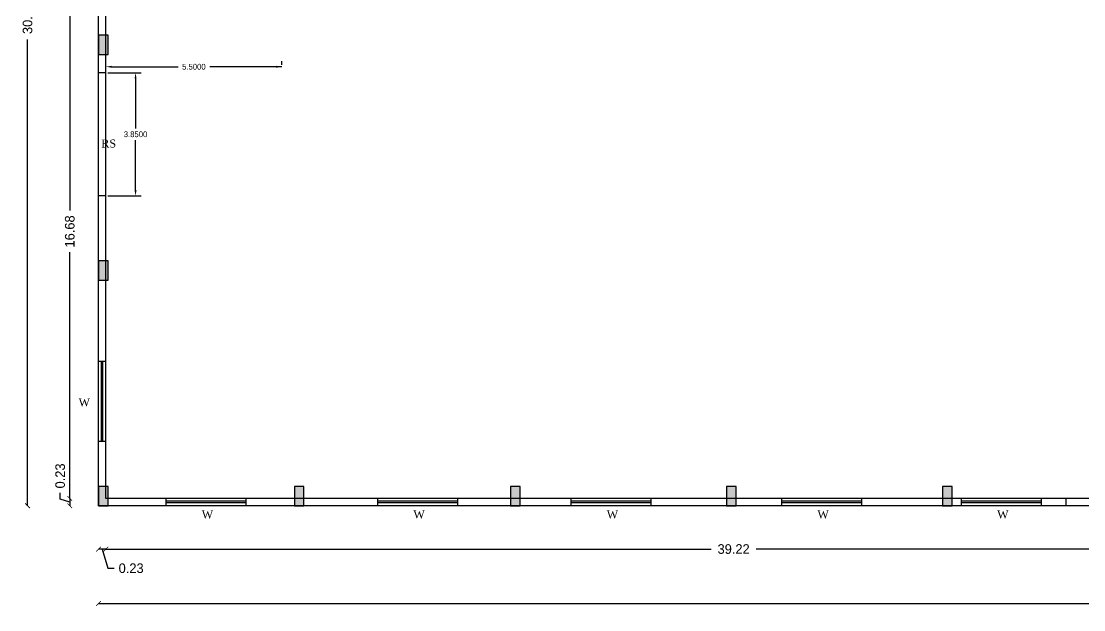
# Model space of a CAD drawing. Header units: metres. Extents: x 1422408 to 2267706, y 3009 to 80428.
# Drawn here: x 2267363.08 to 2267396.28, y 3073.97 to 3092.35 of the extents above; entities that cross this region are included whole.
import ezdxf

# ---------------------------------------------------------------- set-up
doc = ezdxf.new("R2010")
doc.units = ezdxf.units.M
doc.header["$LTSCALE"] = 3.5
doc.header["$MEASUREMENT"] = 0
doc.layers.get('0').update_dxf_attribs({"linetype": 'CONTINUOUS'})
doc.layers.get('DEFPOINTS').update_dxf_attribs({"linetype": 'CONTINUOUS'})
doc.layers.add('BLK_1_COVERED_AREA', color=140, linetype='CONTINUOUS', plot=False)
doc.layers.add('BLK_1_FLR_0_BLT_UP_AREA', color=1, linetype='CONTINUOUS', plot=False)
for name, color, linetype in [('BLK_1_FLR_0_CARPET_AREA', 10, 'CONTINUOUS'), ('BLK_1_FLR_0_EXIT_WIDTH_DOOR', 2, 'CONTINUOUS'), ('BLK_1_FLR_0_REGULAR_ROOM_1', 117, 'CONTINUOUS'), ('BLK_1_FLR_1_ROOF_AREA', 1, 'CONTINUOUS'), ('BLK_2_FLR_0_REGULAR_ROOM_1', 117, 'CONTINUOUS'), ('WIN', 8, 'CONTINUOUS')]:
    doc.layers.add(name, color=color, linetype=linetype)
doc.layers.add('DIST_EXIT', color=7, linetype='CONTINUOUS', lineweight=0)
doc.styles.add('2', font='swissck.ttf', dxfattribs={"height": 0.35})
doc.dimstyles.new('Civil Mt', dxfattribs={"dimtxt": 0.3, "dimasz": 0.15, "dimexe": 0, "dimexo": 0, "dimgap": 0.1, "dimtad": 0, "dimzin": 0, "dimdsep": 46, "dimtxsty": 'Standard', "dimblk": 'ARCHTICK', "dimcen": 0, "dimse1": 1, "dimse2": 1, "dimclrd": 253, "dimadec": 0, "dimazin": 3, "dimtfac": 1, "dimtofl": 0, "dimtmove": 1, "dimatfit": 3, "dimfxl": 0, "dimfrac": 2, "dimtolj": 1, "dimtzin": 0, "dimarcsym": 0})
doc.dimstyles.new('STANDARD$0', dxfattribs={"dimtxt": 7, "dimasz": 3, "dimexe": 3, "dimexo": 1, "dimgap": 1.5, "dimtad": 1, "dimdec": 1, "dimzin": 1, "dimdsep": 46, "dimlunit": 4, "dimtxsty": 'Standard', "dimblk": 'OBLIQUE', "dimcen": 0.09375, "dimdle": 1, "dimclrd": 8, "dimclre": 8, "dimclrt": 7, "dimadec": 1, "dimazin": 0, "dimtfac": 1, "dimtdec": 1, "dimtix": 1, "dimtmove": 2, "dimatfit": 3, "dimldrblk": 'ARCHTICK', "dimfxl": 0, "dimfrac": 2, "dimtolj": 1, "dimtzin": 0, "dimarcsym": 0})

# ---------------------------------------------------------------- blocks, each defined once
blk = doc.blocks.new('A$C729956F2')
at = {"layer": 'WIN', "color": 7}
for p, q in [((0, 0.71), (0, 0.48)), ((2.5, 0.71), (2.5, 0.48)), ((2.5, 0.619), (0, 0.619)), ((2.5, 0.569), (0, 0.569))]:
    blk.add_line(p, q, dxfattribs=at)
at = {"color": 7, "lineweight": -3, "insert": (1.123, 0.333), "char_height": 0.25, "attachment_point": 1, "style": '2'}
blk.add_mtext_dynamic_manual_height_columns('{\\fTimes New Roman|b0|i0|c0|p18;W}', width=0.80437, gutter_width=1.75, heights=[0], dxfattribs=at)
blk = doc.blocks.new('_ArchTick')
at = {"color": 0, "linetype": 'ByBlock', "const_width": 0.15}
blk.add_lwpolyline([(-0.5, -0.5), (0.5, 0.5)], dxfattribs=at)
blk = doc.blocks.new('*D376')
at = {"color": 253, "lineweight": -2}
for p, q in [((2267365.727, 3075.861), (2267365.497, 3075.861)), ((2267365.612, 3075.861), (2267365.792, 3075.261)), ((2267365.792, 3075.261), (2267365.992, 3075.261))]:
    blk.add_line(p, q, dxfattribs=at)
at = {"layer": 'DEFPOINTS', "color": 0}
for p in [(2267365.727, 3077.446), (2267365.497, 3077.216), (2267365.497, 3075.861)]:
    blk.add_point(p, dxfattribs=at)
at = {"color": 253, "lineweight": -2, "xscale": 0.15, "yscale": 0.15, "zscale": 0.15, "rotation": 180}
blk.add_blockref('_ArchTick', (2267365.497, 3075.861), dxfattribs=at)
at = {"color": 253, "lineweight": -2, "xscale": 0.15, "yscale": 0.15, "zscale": 0.15}
blk.add_blockref('_ArchTick', (2267365.727, 3075.861), dxfattribs=at)
at = {"color": 0, "lineweight": -3, "insert": (2267366.517, 3075.261), "char_height": 0.3, "attachment_point": 5}
blk.add_mtext('\\A1;0.23', dxfattribs=at)
blk = doc.blocks.new('*D377')
at = {"color": 253, "lineweight": -2}
for p, q in [((2267365.727, 3075.861), (2267384.639, 3075.861)), ((2267404.952, 3075.861), (2267386.039, 3075.861))]:
    blk.add_line(p, q, dxfattribs=at)
at = {"layer": 'DEFPOINTS', "color": 0}
for p in [(2267365.727, 3077.446), (2267404.952, 3077.446), (2267365.727, 3075.861)]:
    blk.add_point(p, dxfattribs=at)
at = {"color": 253, "lineweight": -2, "xscale": 0.15, "yscale": 0.15, "zscale": 0.15, "rotation": 180}
blk.add_blockref('_ArchTick', (2267365.727, 3075.861), dxfattribs=at)
at = {"color": 253, "lineweight": -2, "xscale": 0.15, "yscale": 0.15, "zscale": 0.15}
blk.add_blockref('_ArchTick', (2267404.952, 3075.861), dxfattribs=at)
at = {"color": 0, "lineweight": -3, "insert": (2267385.339, 3075.861), "char_height": 0.3, "attachment_point": 5}
blk.add_mtext('\\A1;39.22', dxfattribs=at)
blk = doc.blocks.new('*D385')
at = {"color": 253, "lineweight": -2}
for p, q in [((2267365.497, 3074.162), (2267410.567, 3074.162)), ((2267456.937, 3074.162), (2267411.867, 3074.162))]:
    blk.add_line(p, q, dxfattribs=at)
at = {"layer": 'DEFPOINTS', "color": 0}
for p in [(2267365.497, 3077.216), (2267456.937, 3077.216), (2267365.497, 3074.162)]:
    blk.add_point(p, dxfattribs=at)
at = {"color": 253, "lineweight": -2, "xscale": 0.15, "yscale": 0.15, "zscale": 0.15, "rotation": 180}
blk.add_blockref('_ArchTick', (2267365.497, 3074.162), dxfattribs=at)
at = {"color": 253, "lineweight": -2, "xscale": 0.15, "yscale": 0.15, "zscale": 0.15}
blk.add_blockref('_ArchTick', (2267456.937, 3074.162), dxfattribs=at)
at = {"color": 0, "lineweight": -3, "insert": (2267411.217, 3074.162), "char_height": 0.3, "attachment_point": 5}
blk.add_mtext('\\A1;91.44', dxfattribs=at)
blk = doc.blocks.new('*D386')
at = {"color": 253, "lineweight": -2}
for p, q in [((2267364.301, 3077.421), (2267364.301, 3077.621)), ((2267364.601, 3077.331), (2267364.301, 3077.421)), ((2267364.601, 3077.446), (2267364.601, 3077.216))]:
    blk.add_line(p, q, dxfattribs=at)
at = {"layer": 'DEFPOINTS', "color": 0}
for p in [(2267365.727, 3077.446), (2267364.601, 3077.216), (2267365.497, 3077.216)]:
    blk.add_point(p, dxfattribs=at)
at = {"color": 253, "lineweight": -2, "xscale": 0.15, "yscale": 0.15, "zscale": 0.15}
for p, rotation in [((2267364.601, 3077.446), 90), ((2267364.601, 3077.216), 270)]:
    blk.add_blockref('_ArchTick', p, dxfattribs=dict(at, rotation=rotation))
at = {"color": 0, "lineweight": -3, "insert": (2267364.301, 3078.146), "char_height": 0.3, "attachment_point": 5, "rotation": 90}
blk.add_mtext('\\A1;0.23', dxfattribs=at)
blk = doc.blocks.new('*D387')
at = {"color": 253, "lineweight": -2}
for p, q in [((2267364.601, 3094.126), (2267364.601, 3086.436)), ((2267364.601, 3077.446), (2267364.601, 3085.136))]:
    blk.add_line(p, q, dxfattribs=at)
at = {"layer": 'DEFPOINTS', "color": 0}
for p in [(2267364.601, 3094.126), (2267365.727, 3094.126), (2267365.727, 3077.446)]:
    blk.add_point(p, dxfattribs=at)
at = {"color": 253, "lineweight": -2, "xscale": 0.15, "yscale": 0.15, "zscale": 0.15}
for p, rotation in [((2267364.601, 3094.126), 90), ((2267364.601, 3077.446), 270)]:
    blk.add_blockref('_ArchTick', p, dxfattribs=dict(at, rotation=rotation))
at = {"color": 0, "lineweight": -3, "insert": (2267364.601, 3085.786), "char_height": 0.3, "attachment_point": 5, "rotation": 90}
blk.add_mtext('\\A1;16.68', dxfattribs=at)
blk = doc.blocks.new('*D401')
at = {"color": 253, "lineweight": -2}
for p, q in [((2267363.281, 3107.696), (2267363.281, 3093.131)), ((2267363.281, 3077.216), (2267363.281, 3091.781))]:
    blk.add_line(p, q, dxfattribs=at)
at = {"layer": 'DEFPOINTS', "color": 0}
for p in [(2267365.497, 3107.696), (2267363.281, 3077.216), (2267365.497, 3077.216)]:
    blk.add_point(p, dxfattribs=at)
at = {"color": 253, "lineweight": -2, "xscale": 0.15, "yscale": 0.15, "zscale": 0.15}
for p, rotation in [((2267363.281, 3107.696), 90), ((2267363.281, 3077.216), 270)]:
    blk.add_blockref('_ArchTick', p, dxfattribs=dict(at, rotation=rotation))
at = {"color": 0, "lineweight": -3, "insert": (2267363.281, 3092.456), "char_height": 0.3, "attachment_point": 5, "rotation": 90}
blk.add_mtext('\\A1;30.48', dxfattribs=at)
blk = doc.blocks.new('*D463')
at = {"layer": 'BLK_1_FLR_0_EXIT_WIDTH_DOOR', "color": 0, "lineweight": -2}
for p, q in [((2267365.789, 3090.746), (2267366.835, 3090.746)), ((2267366.655, 3090.566), (2267366.655, 3089.001)), ((2267366.655, 3087.076), (2267366.655, 3088.641)), ((2267365.789, 3086.896), (2267366.835, 3086.896))]:
    blk.add_line(p, q, dxfattribs=at)
at = {"layer": 'BLK_1_FLR_0_EXIT_WIDTH_DOOR', "color": 0}
for points in [[(2267366.625, 3090.566), (2267366.685, 3090.566), (2267366.655, 3090.746)], [(2267366.625, 3087.076), (2267366.685, 3087.076), (2267366.655, 3086.896)]]:
    blk.add_solid(points, dxfattribs=at)
at = {"layer": 'DEFPOINTS', "color": 0}
for p in [(2267365.727, 3090.746), (2267366.655, 3090.746), (2267365.727, 3086.896)]:
    blk.add_point(p, dxfattribs=at)
at = {"layer": 'BLK_1_FLR_0_EXIT_WIDTH_DOOR', "color": 0, "insert": (2267366.655, 3088.821), "char_height": 0.18, "attachment_point": 5}
blk.add_mtext('\\A1;3.8500', dxfattribs=at)
blk = doc.blocks.new('*D464')
at = {"layer": 'DEFPOINTS', "color": 0}
for p in [(2267365.727, 3090.931), (2267365.727, 3090.931), (2267371.227, 3090.931)]:
    blk.add_point(p, dxfattribs=at)
at = {"layer": 'DIST_EXIT', "color": 0, "lineweight": -2}
for p, q in [((2267365.727, 3090.993), (2267365.727, 3091.111)), ((2267371.227, 3090.993), (2267371.227, 3091.111)), ((2267365.907, 3090.931), (2267367.982, 3090.931)), ((2267371.047, 3090.931), (2267368.972, 3090.931))]:
    blk.add_line(p, q, dxfattribs=at)
at = {"layer": 'DIST_EXIT', "color": 0}
for points in [[(2267365.907, 3090.961), (2267365.907, 3090.901), (2267365.727, 3090.931)], [(2267371.047, 3090.961), (2267371.047, 3090.901), (2267371.227, 3090.931)]]:
    blk.add_solid(points, dxfattribs=at)
at = {"layer": 'DIST_EXIT', "color": 0, "insert": (2267368.477, 3090.931), "char_height": 0.18, "attachment_point": 5}
blk.add_mtext('\\A1;5.5000', dxfattribs=at)

msp = doc.modelspace()

# ---------------------------------------------------------------- hatches: boundary and pattern name
at = {"lineweight": -3}
h = msp.add_hatch(color=7, dxfattribs=at)
h.dxf.hatch_style = 1
h.paths.add_polyline_path([(2267365.79684, 3091.91608), (2267365.49684, 3091.91608), (2267365.49684, 3091.31608), (2267365.79684, 3091.31608)])
h = msp.add_hatch(color=7, dxfattribs=at)
h.dxf.hatch_style = 1
h.paths.add_polyline_path([(2267365.79684, 3084.86608), (2267365.49684, 3084.86608), (2267365.49684, 3084.26608), (2267365.79684, 3084.26608)])
h = msp.add_hatch(color=7, dxfattribs=at)
h.dxf.hatch_style = 1
h.paths.add_polyline_path([(2267365.79684, 3077.81608), (2267365.49684, 3077.81608), (2267365.49684, 3077.21608), (2267365.79684, 3077.21608)])
h = msp.add_hatch(color=7, dxfattribs=at)
h.dxf.hatch_style = 1
h.paths.add_polyline_path([(2267371.91684, 3077.81608), (2267371.61684, 3077.81608), (2267371.61684, 3077.21608), (2267371.91684, 3077.21608)])
h = msp.add_hatch(color=7, dxfattribs=at)
h.dxf.hatch_style = 1
h.paths.add_polyline_path([(2267378.66684, 3077.81608), (2267378.36684, 3077.81608), (2267378.36684, 3077.21608), (2267378.66684, 3077.21608)])
h = msp.add_hatch(color=7, dxfattribs=at)
h.dxf.hatch_style = 1
h.paths.add_polyline_path([(2267385.41684, 3077.81608), (2267385.11684, 3077.81608), (2267385.11684, 3077.21608), (2267385.41684, 3077.21608)])
h = msp.add_hatch(color=7, dxfattribs=at)
h.dxf.hatch_style = 1
h.paths.add_polyline_path([(2267392.16684, 3077.81608), (2267391.86684, 3077.81608), (2267391.86684, 3077.21608), (2267392.16684, 3077.21608)])

# ---------------------------------------------------------------- linework, layer by layer
at = {"color": 7, "ltscale": 0.25}
for p, q in [((2267365.49684, 3077.21608), (2267365.49684, 3107.69608)), ((2267365.72684, 3090.74601), (2267365.72684, 3094.12608)), ((2267365.72684, 3090.74601), (2267365.49684, 3090.74601)), ((2267365.72684, 3086.89601), (2267365.49684, 3086.89601)), ((2267365.72684, 3077.44608), (2267365.72684, 3086.89601)), ((2267395.72684, 3077.44608), (2267365.72684, 3077.44608)), ((2267395.72684, 3077.21608), (2267395.72684, 3077.44608)), ((2267456.93684, 3077.21608), (2267365.49684, 3077.21608))]:
    msp.add_line(p, q, dxfattribs=at)
at = {"color": 7}
for p, q in [((2267365.72684, 3081.72449), (2267365.49684, 3081.72449)), ((2267365.58609, 3079.22449), (2267365.58609, 3081.72449)), ((2267365.63609, 3079.22449), (2267365.63609, 3081.72449)), ((2267365.72684, 3079.22449), (2267365.49684, 3079.22449))]:
    msp.add_line(p, q, dxfattribs=at)
at = {"color": 7, "lineweight": -3}
for points in [[(2267365.79684, 3091.31608), (2267365.79684, 3091.91608), (2267365.49684, 3091.91608), (2267365.49684, 3091.31608)], [(2267365.79684, 3084.26608), (2267365.79684, 3084.86608), (2267365.49684, 3084.86608), (2267365.49684, 3084.26608)], [(2267365.79684, 3077.21608), (2267365.79684, 3077.81608), (2267365.49684, 3077.81608), (2267365.49684, 3077.21608)], [(2267371.91684, 3077.21608), (2267371.91684, 3077.81608), (2267371.61684, 3077.81608), (2267371.61684, 3077.21608)], [(2267378.66684, 3077.21608), (2267378.66684, 3077.81608), (2267378.36684, 3077.81608), (2267378.36684, 3077.21608)], [(2267385.41684, 3077.21608), (2267385.41684, 3077.81608), (2267385.11684, 3077.81608), (2267385.11684, 3077.21608)], [(2267392.16684, 3077.21608), (2267392.16684, 3077.81608), (2267391.86684, 3077.81608), (2267391.86684, 3077.21608)]]:
    msp.add_lwpolyline(points, close=True, dxfattribs=at)
at = {"layer": 'BLK_1_COVERED_AREA'}
msp.add_lwpolyline([(2267365.49684, 3107.69608), (2267456.93684, 3107.69608), (2267456.93684, 3077.21608), (2267365.49684, 3077.21608)], close=True, dxfattribs=at)
at = {"layer": 'BLK_1_FLR_0_BLT_UP_AREA', "color": 48}
msp.add_lwpolyline([(2267365.49684, 3107.69608), (2267456.93684, 3107.69608), (2267456.93684, 3077.21608), (2267365.49684, 3077.21608)], close=True, dxfattribs=at)
at = {"layer": 'BLK_1_FLR_0_CARPET_AREA', "color": 14}
msp.add_lwpolyline([(2267365.72684, 3107.46608), (2267456.70684, 3107.46608), (2267456.70684, 3077.44608), (2267365.72684, 3077.44608)], close=True, dxfattribs=at)
at = {"layer": 'BLK_1_FLR_0_REGULAR_ROOM_1', "color": 4}
msp.add_lwpolyline([(2267365.72684, 3107.46608), (2267456.70684, 3107.46608), (2267456.70684, 3077.44608), (2267365.72684, 3077.44608)], close=True, dxfattribs=at)
at = {"layer": 'BLK_1_FLR_1_ROOF_AREA', "color": 54}
msp.add_lwpolyline([(2267365.49684, 3107.69608), (2267456.93684, 3107.69608), (2267456.93684, 3077.21608), (2267365.49684, 3077.21608)], close=True, dxfattribs=at)
at = {"layer": 'BLK_2_FLR_0_REGULAR_ROOM_1', "color": 6, "ltscale": 400}
msp.add_line((2267371.22684, 3090.93078), (2267370.32975, 3090.93078), dxfattribs=at)

# ---------------------------------------------------------------- block references
at = {"color": 7, "lineweight": -3}
for p in [(2267367.59991, 3076.7361), (2267374.21108, 3076.7361), (2267380.25252, 3076.7361), (2267386.83368, 3076.7361), (2267392.44815, 3076.7361)]:
    msp.add_blockref('A$C729956F2', p, dxfattribs=at)

# ---------------------------------------------------------------- texts
at = {"color": 7, "lineweight": -3, "char_height": 0.25, "attachment_point": 1, "style": '2'}
for s, insert in [('{\\fTimes New Roman|b0|i0|c0|p18;RS}', (2267365.58477, 3088.65776)), ('{\\fTimes New Roman|b0|i0|c0|p18;W}', (2267364.87508, 3080.57037))]:
    msp.add_mtext_dynamic_manual_height_columns(s, width=0.804374, gutter_width=1.75, heights=[0], dxfattribs=dict(at, insert=insert))

# ---------------------------------------------------------------- dimensions: what is measured, and where the dimension line sits
at = {"color": 7, "lineweight": -3}
for base, p1, p2, picture, middle in [((2267363.28107, 3077.21608), (2267365.49684, 3107.69608), (2267365.49684, 3077.21608), '*D401', (2267363.28107, 3092.45608)), ((2267364.60054, 3094.12608), (2267365.72684, 3077.44608), (2267365.72684, 3094.12608), '*D387', (2267364.60054, 3085.78608)), ((2267364.60054, 3077.21608), (2267365.72684, 3077.44608), (2267365.49684, 3077.21608), '*D386', (2267364.30054, 3077.72108))]:
    dim = msp.add_linear_dim(base=base, p1=p1, p2=p2, angle=270, dimstyle='Civil Mt', dxfattribs=at)
    dim.commit()
    dim.dimension.update_dxf_attribs({"geometry": picture, "text_midpoint": middle})
for base, p1, p2, picture, middle in [((2267365.49684, 3075.8606), (2267365.72684, 3077.44608), (2267365.49684, 3077.21608), '*D376', (2267366.09184, 3075.2606)), ((2267365.726836652, 3075.8606047641), (2267404.9518366521, 3077.4460845339), (2267365.726836652, 3077.4460845339), '*D377', (2267385.3393366518, 3075.8606047641)), ((2267365.49684, 3074.16223), (2267456.93684, 3077.21608), (2267365.49684, 3077.21608), '*D385', (2267411.21684, 3074.16223))]:
    dim = msp.add_linear_dim(base=base, p1=p1, p2=p2, dimstyle='Civil Mt', dxfattribs=at)
    dim.commit()
    dim.dimension.update_dxf_attribs({"geometry": picture, "text_midpoint": middle})
at = {"layer": 'BLK_1_FLR_0_EXIT_WIDTH_DOOR'}
dim = msp.add_aligned_dim(p1=(2267365.72684, 3086.89601), p2=(2267365.72684, 3090.74601), distance=-0.92839, dimstyle='STANDARD$0', override={"dimtxt": 0.18, "dimasz": 0.18, "dimexe": 0.18, "dimexo": 0.0625, "dimgap": 0.09, "dimtad": 0, "dimtih": 1, "dimtoh": 1, "dimdec": 4, "dimzin": 0, "dimlunit": 2, "dimpost": '', "dimcen": 0.09, "dimdle": 0, "dimclrd": 0, "dimclre": 0, "dimclrt": 0, "dimadec": 0, "dimtdec": 4, "dimtix": 0, "dimtofl": 0, "dimtmove": 0, "dimfrac": 0}, dxfattribs=at)
dim.commit()
dim.dimension.update_dxf_attribs({"geometry": '*D463', "text_midpoint": (2267366.65522, 3088.82101)})
at = {"layer": 'DIST_EXIT'}
dim = msp.add_aligned_dim(p1=(2267371.22684, 3090.93078), p2=(2267365.72684, 3090.93078), distance=0, dimstyle='STANDARD$0', override={"dimtxt": 0.18, "dimasz": 0.18, "dimexe": 0.18, "dimexo": 0.0625, "dimgap": 0.09, "dimtad": 0, "dimtih": 1, "dimtoh": 1, "dimdec": 4, "dimzin": 0, "dimlunit": 2, "dimpost": '', "dimcen": 0.09, "dimdle": 0, "dimclrd": 0, "dimclre": 0, "dimclrt": 0, "dimadec": 0, "dimtdec": 4, "dimtix": 0, "dimtofl": 0, "dimtmove": 0, "dimfrac": 0}, dxfattribs=at)
dim.commit()
dim.dimension.update_dxf_attribs({"geometry": '*D464', "text_midpoint": (2267368.47684, 3090.93078)})

doc.saveas('drawing.dxf')
